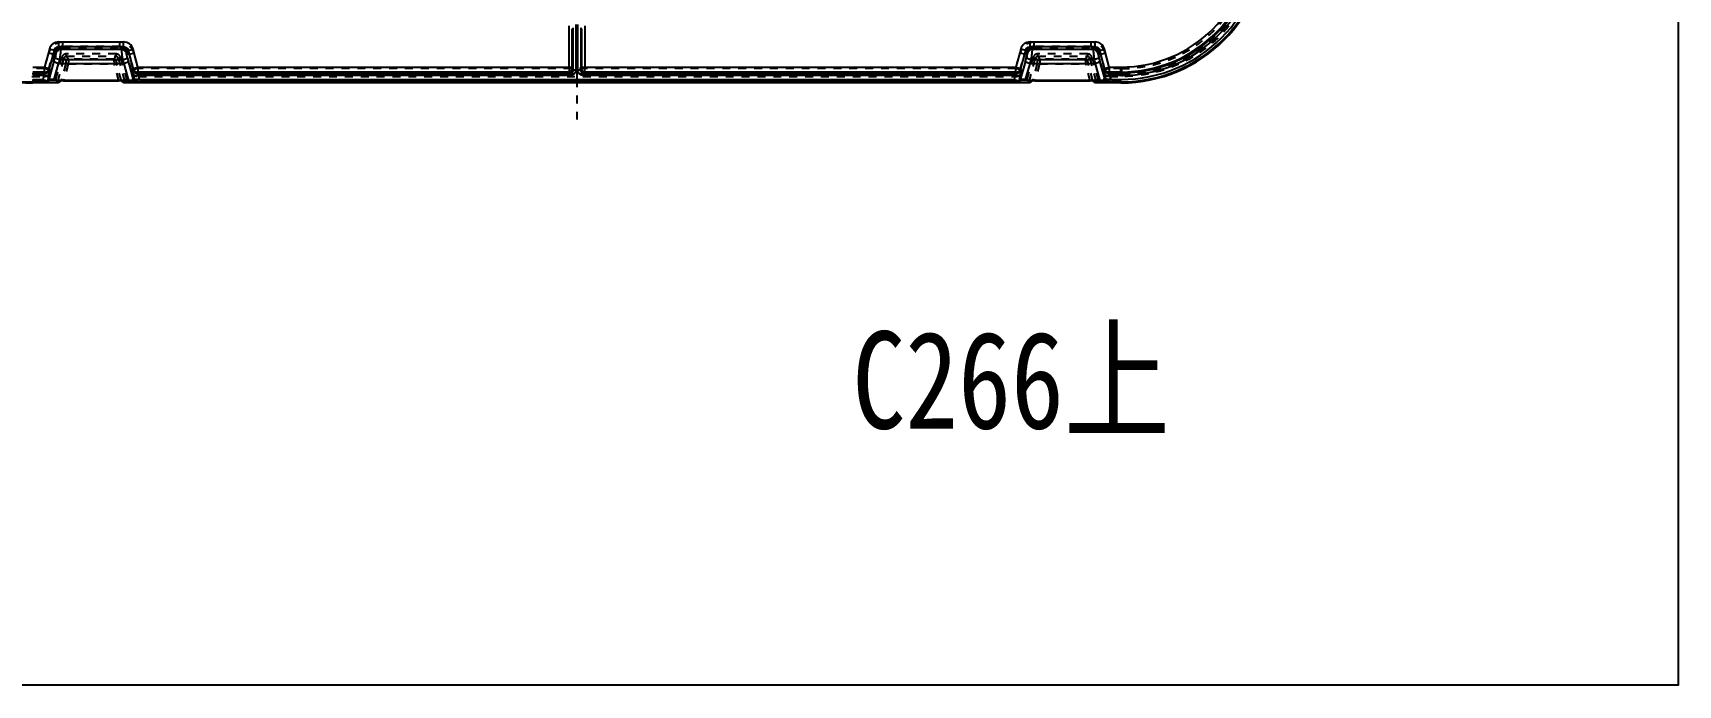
# Model space of a CAD drawing. Header units: millimetres. Extents: x -685 to 1888, y -6001 to 855.
# Drawn here: x 411.1 to 749.8, y -706.8 to -572.6 of the extents above; entities that cross this region are included whole.
import ezdxf

# ---------------------------------------------------------------- set-up
doc = ezdxf.new("R2010")
doc.units = ezdxf.units.MM
doc.header["$LTSCALE"] = 16.335
doc.linetypes.add('CENTER', pattern=[0.6, 0.375, -0.075, 0.075, -0.075])
doc.linetypes.add('HIDDEN', pattern=[0.2, 0.1, -0.1])
doc.layers.get('0').update_dxf_attribs({"linetype": 'CONTINUOUS'})
doc.layers.add('DEFAULT_2', color=8, linetype='HIDDEN')
doc.styles.get("Standard").update_dxf_attribs({"font": 'txt', "width": 0.8})

msp = doc.modelspace()

# ---------------------------------------------------------------- linework, layer by layer
at = {"color": 1, "linetype": 'CENTER', "ltscale": 1.38079}
msp.add_line((523.06, -399.423), (523.06, -590.423), dxfattribs=at)
at = {"color": 7, "linetype": 'Continuous'}
for p, q in [((521.447, -579.686), (521.447, -571.188)), ((522.045, -571.787), (522.045, -579.686)), ((522.271, -580.285), (522.271, -571.561)), ((522.87, -570.884), (522.87, -580.285)), ((523.251, -580.285), (523.251, -570.884)), ((523.849, -571.561), (523.849, -580.285)), ((524.075, -579.686), (524.075, -571.787)), ((524.674, -571.188), (524.674, -579.686)), ((416.376, -575.488), (416.376, -574.49)), ((416.376, -574.49), (429.745, -574.49)), ((416.768, -575.999), (416.376, -575.488)), ((429.745, -575.488), (416.376, -575.488)), ((429.745, -575.488), (429.353, -575.999)), ((429.745, -575.488), (429.745, -574.49)), ((616.376, -574.49), (629.745, -574.49)), ((616.376, -575.488), (616.376, -574.49)), ((629.745, -575.488), (616.376, -575.488)), ((616.768, -575.999), (616.376, -575.488)), ((629.745, -575.488), (629.353, -575.999)), ((629.745, -575.488), (629.745, -574.49)), ((414.449, -575.969), (413.453, -579.686)), ((415.395, -578.486), (414.248, -582.5)), ((415.412, -576.227), (414.416, -579.944)), ((415.412, -576.227), (414.449, -575.969)), ((415.369, -582.446), (416.359, -578.983)), ((415.412, -576.227), (415.804, -576.738)), ((429.762, -578.983), (416.359, -578.983)), ((416.549, -578.132), (429.572, -578.132)), ((416.768, -575.999), (429.353, -575.999)), ((429.762, -578.983), (430.752, -582.446)), ((430.317, -576.738), (430.709, -576.227)), ((430.709, -576.227), (431.672, -575.969)), ((431.705, -579.944), (430.709, -576.227)), ((431.873, -582.5), (430.726, -578.486)), ((432.668, -579.686), (431.672, -575.969)), ((614.449, -575.969), (613.453, -579.686)), ((615.395, -578.486), (614.248, -582.5)), ((615.412, -576.227), (614.416, -579.944)), ((615.412, -576.227), (614.449, -575.969)), ((615.369, -582.446), (616.359, -578.983)), ((615.412, -576.227), (615.804, -576.738)), ((629.762, -578.983), (616.359, -578.983)), ((616.549, -578.132), (629.572, -578.132)), ((616.768, -575.999), (629.353, -575.999)), ((629.762, -578.983), (630.752, -582.446)), ((630.317, -576.738), (630.709, -576.227)), ((630.709, -576.227), (631.672, -575.969)), ((631.705, -579.944), (630.709, -576.227)), ((631.873, -582.5), (630.726, -578.486)), ((632.668, -579.686), (631.672, -575.969)), ((411.06, -579.686), (413.453, -579.686)), ((413.453, -580.684), (411.06, -580.684)), ((411.06, -580.89), (413.611, -580.89)), ((413.311, -581.389), (411.06, -581.389)), ((411.06, -582.221), (411.06, -582.923)), ((411.06, -582.221), (413.088, -582.221)), ((413.311, -581.389), (413.088, -582.221)), ((413.088, -582.221), (414.052, -582.479)), ((414.275, -581.647), (413.311, -581.389)), ((413.453, -579.686), (414.416, -579.944)), ((413.453, -580.684), (413.453, -579.686)), ((413.453, -580.684), (413.611, -580.89)), ((414.006, -582.647), (414.248, -582.5)), ((414.275, -581.647), (414.052, -582.479)), ((414.575, -580.151), (414.416, -579.944)), ((430.752, -582.446), (415.369, -582.446)), ((416.331, -582.923), (416.852, -582.523)), ((417.375, -582.498), (428.745, -582.498)), ((429.79, -582.923), (429.269, -582.523)), ((431.705, -579.944), (431.546, -580.151)), ((431.705, -579.944), (432.668, -579.686)), ((432.809, -581.389), (431.846, -581.647)), ((432.069, -582.479), (431.846, -581.647)), ((432.114, -582.647), (431.873, -582.5)), ((432.069, -582.479), (433.032, -582.221)), ((432.51, -580.89), (432.668, -580.684)), ((432.51, -580.89), (521.679, -580.89)), ((432.668, -579.686), (432.668, -580.684)), ((432.668, -579.686), (522.045, -579.686)), ((521.473, -580.684), (432.668, -580.684)), ((433.032, -582.221), (432.809, -581.389)), ((521.679, -581.389), (432.809, -581.389)), ((433.032, -582.221), (613.088, -582.221)), ((521.473, -580.684), (521.679, -580.89)), ((521.679, -580.89), (521.679, -581.389)), ((522.271, -580.285), (522.071, -580.085)), ((522.87, -580.285), (522.271, -580.285)), ((523.849, -580.285), (523.251, -580.285)), ((524.049, -580.085), (523.849, -580.285)), ((524.075, -579.686), (613.453, -579.686)), ((524.441, -580.89), (524.648, -580.684)), ((524.441, -580.89), (613.611, -580.89)), ((524.441, -581.389), (524.441, -580.89)), ((613.311, -581.389), (524.441, -581.389)), ((613.453, -580.684), (524.648, -580.684)), ((613.311, -581.389), (613.088, -582.221)), ((613.088, -582.221), (614.052, -582.479)), ((614.275, -581.647), (613.311, -581.389)), ((613.453, -579.686), (614.416, -579.944)), ((613.453, -580.684), (613.453, -579.686)), ((613.453, -580.684), (613.611, -580.89)), ((614.006, -582.647), (614.248, -582.5)), ((614.275, -581.647), (614.052, -582.479)), ((614.575, -580.151), (614.416, -579.944)), ((630.752, -582.446), (615.369, -582.446)), ((616.331, -582.923), (616.852, -582.523)), ((617.375, -582.498), (628.745, -582.498)), ((629.79, -582.923), (629.269, -582.523)), ((631.705, -579.944), (631.546, -580.151)), ((631.705, -579.944), (632.668, -579.686)), ((632.809, -581.389), (631.846, -581.647)), ((632.069, -582.479), (631.846, -581.647)), ((632.114, -582.647), (631.873, -582.5)), ((632.069, -582.479), (633.032, -582.221)), ((632.51, -580.89), (632.668, -580.684)), ((632.51, -580.89), (635.06, -580.89)), ((632.668, -579.686), (635.06, -579.686)), ((632.668, -579.686), (632.668, -580.684)), ((635.06, -580.684), (632.668, -580.684)), ((635.06, -581.389), (632.809, -581.389)), ((633.032, -582.221), (632.809, -581.389)), ((633.032, -582.221), (635.06, -582.221)), ((635.06, -581.389), (635.06, -579.686)), ((635.06, -582.923), (635.06, -582.221)), ((412.584, -582.72), (411.06, -582.72)), ((416.331, -582.923), (411.06, -582.923)), ((616.331, -582.923), (429.79, -582.923)), ((612.584, -582.72), (433.537, -582.72)), ((635.06, -582.923), (629.79, -582.923)), ((635.06, -582.72), (633.537, -582.72))]:
    msp.add_line(p, q, dxfattribs=at)
msp.add_lwpolyline([(-127.123, -306.786), (749.779, -306.786), (749.779, -706.845), (-127.123, -706.845)], close=True)
for centre, radius, start, end in [((411.06, -552.923), 30, 180, 270), ((411.06, -552.923), 29.797, 180, 270), ((635.06, -552.923), 30, 270, 0), ((635.06, -552.923), 29.797, 270, 0), ((635.06, -552.923), 29.298, 270, 0), ((635.06, -552.923), 28.466, 270, 360), ((635.06, -552.923), 27.967, 270, 0), ((635.06, -552.923), 27.761, 270, 0), ((635.06, -552.923), 26.763, 270, 360), ((416.375, -576.485), 1.994, 89.982, 165.01819), ((429.746, -576.485), 1.994, 14.98202, 90.01761), ((616.375, -576.485), 1.994, 89.982, 165.01819), ((629.746, -576.485), 1.994, 14.982, 90.01819), ((357.833, -562.042), 59.865, 344.05728, 344.73395), ((328.64, -558.937), 89.98, 347.12759, 347.68296), ((516.339, -559.192), 88.81, 192.31338, 192.87607), ((487.612, -562.231), 59.163, 195.26203, 195.94672), ((557.833, -562.042), 59.865, 344.05728, 344.73395), ((528.64, -558.937), 89.98, 347.12759, 347.68296), ((717.455, -558.943), 89.954, 192.31696, 192.87249), ((687.575, -562.241), 59.125, 195.26182, 195.94695), ((413.449, -579.681), 1.003, 270.22947, 344.77053), ((413.607, -579.887), 1.003, 270.24136, 344.75861), ((391.909, -576.546), 22.925, 344.56515, 345.00039), ((432.514, -579.887), 1.003, 195.24142, 269.75857), ((432.672, -579.681), 1.003, 195.22948, 269.77052), ((454.251, -576.535), 22.965, 195.00003, 195.43451), ((613.449, -579.681), 1.003, 270.22947, 344.77053), ((613.607, -579.887), 1.003, 270.24136, 344.75861), ((591.909, -576.546), 22.925, 344.56515, 345.00039), ((632.514, -579.887), 1.003, 195.24142, 269.75857), ((632.672, -579.681), 1.003, 195.22948, 269.77052), ((654.251, -576.535), 22.965, 195.00003, 195.43451)]:
    msp.add_arc(centre, radius, start, end, dxfattribs=at)
for centre, major_axis, ratio, start_param, end_param in [((415.285, -582.501), (1.041, 0.004), 0.0523469, 1.4897992, 3.0546433), ((417.368, -582.525), (0.518, 0), 0.0506126, 1.5571982, 3.0756346), ((428.752, -582.525), (0.518, 0), 0.0506126, 0.065958, 1.5843945), ((430.836, -582.501), (1.041, -0.004), 0.0523469, 0.0869494, 1.6517935), ((615.285, -582.501), (1.041, 0.004), 0.0523469, 1.4897992, 3.0546433), ((617.368, -582.525), (0.518, 0), 0.0506126, 1.5571982, 3.0756346), ((628.752, -582.525), (0.518, 0), 0.0506126, 0.065958, 1.5843945), ((630.836, -582.501), (1.041, -0.004), 0.0523469, 0.0869494, 1.6517935)]:
    msp.add_ellipse(centre, major_axis=major_axis, ratio=ratio, start_param=start_param, end_param=end_param, dxfattribs=at)
for points, knots in [([(415.412, -576.227), (415.467, -576.021), (415.721, -575.632), (416.162, -575.487), (416.376, -575.488)], [0, 0, 0, 0, 0.4999943, 1, 1, 1, 1]), ([(429.745, -575.488), (429.959, -575.487), (430.4, -575.632), (430.654, -576.021), (430.709, -576.227)], [0, 0, 0, 0, 0.500005, 1, 1, 1, 1]), ([(615.412, -576.227), (615.467, -576.021), (615.721, -575.632), (616.162, -575.487), (616.376, -575.488)], [0, 0, 0, 0, 0.4999943, 1, 1, 1, 1]), ([(629.745, -575.488), (629.959, -575.487), (630.4, -575.632), (630.654, -576.021), (630.708, -576.227)], [0, 0, 0, 0, 0.4999943, 1, 1, 1, 1]), ([(416.359, -578.983), (416.235, -578.95), (416.003, -578.877), (415.705, -578.75), (415.509, -578.637), (415.417, -578.547), (415.396, -578.504), (415.395, -578.486)], [0, 0, 0, 0, 0.3471622, 0.6532831, 0.8768697, 0.9502593, 1, 1, 1, 1]), ([(415.804, -576.738), (415.806, -576.741), (415.809, -576.753), (415.81, -576.788), (415.802, -576.855), (415.786, -576.96), (415.76, -577.094), (415.725, -577.252), (415.668, -577.492), (415.62, -577.678), (415.585, -577.805)], [0, 0, 0, 0, 0.0114724, 0.031389, 0.0971274, 0.1956595, 0.3226447, 0.4729254, 0.640405, 1, 1, 1, 1]), ([(416.549, -578.132), (416.434, -578.1), (416.262, -578.052), (416.041, -577.984), (415.893, -577.936), (415.77, -577.892), (415.677, -577.857), (415.62, -577.829), (415.591, -577.813), (415.585, -577.805)], [0, 0, 0, 0, 0.3514257, 0.5237208, 0.6798196, 0.8096965, 0.9075475, 0.9700886, 1, 1, 1, 1]), ([(416.768, -575.999), (416.659, -575.999), (416.438, -576.04), (416.052, -576.242), (415.859, -576.536), (415.804, -576.738)], [0, 0, 0, 0, 0.2523898, 0.5122704, 1, 1, 1, 1]), ([(416.768, -575.999), (416.77, -576.006), (416.772, -576.028), (416.773, -576.071), (416.771, -576.132), (416.765, -576.248), (416.75, -576.435), (416.724, -576.701), (416.69, -577.017), (416.632, -577.5), (416.585, -577.875), (416.549, -578.132)], [0, 0, 0, 0, 0.0110511, 0.030865, 0.0593697, 0.0963697, 0.1942364, 0.3206543, 0.4705147, 0.6380318, 1, 1, 1, 1]), ([(429.572, -578.132), (429.536, -577.875), (429.488, -577.5), (429.431, -577.017), (429.397, -576.701), (429.371, -576.435), (429.356, -576.248), (429.349, -576.132), (429.347, -576.071), (429.349, -576.028), (429.35, -576.006), (429.353, -575.999)], [0, 0, 0, 0, 0.3619638, 0.5294837, 0.6793472, 0.805767, 0.9036324, 0.940632, 0.9691358, 0.9889481, 1, 1, 1, 1]), ([(429.353, -575.999), (429.462, -575.999), (429.683, -576.04), (430.069, -576.242), (430.262, -576.536), (430.317, -576.738)], [0, 0, 0, 0, 0.2523898, 0.5122704, 1, 1, 1, 1]), ([(429.572, -578.132), (429.688, -578.1), (429.86, -578.051), (430.082, -577.983), (430.23, -577.935), (430.353, -577.892), (430.445, -577.856), (430.501, -577.829), (430.53, -577.813), (430.535, -577.805)], [0, 0, 0, 0, 0.3538734, 0.5265759, 0.6824828, 0.8116771, 0.9086575, 0.9704651, 1, 1, 1, 1]), ([(430.726, -578.486), (430.725, -578.503), (430.706, -578.544), (430.615, -578.635), (430.414, -578.751), (430.113, -578.878), (429.881, -578.951), (429.762, -578.983)], [0, 0, 0, 0, 0.0459041, 0.1163722, 0.3466, 0.6661242, 1, 1, 1, 1]), ([(430.535, -577.805), (430.501, -577.678), (430.453, -577.492), (430.396, -577.252), (430.361, -577.094), (430.335, -576.96), (430.318, -576.855), (430.311, -576.788), (430.312, -576.753), (430.314, -576.741), (430.317, -576.738)], [0, 0, 0, 0, 0.3595878, 0.5270732, 0.6773656, 0.8043571, 0.9028897, 0.9686197, 0.9885301, 1, 1, 1, 1]), ([(616.359, -578.983), (616.235, -578.95), (616.003, -578.877), (615.705, -578.75), (615.509, -578.637), (615.417, -578.547), (615.396, -578.504), (615.395, -578.486)], [0, 0, 0, 0, 0.3471622, 0.6532831, 0.8768697, 0.9502593, 1, 1, 1, 1]), ([(615.804, -576.738), (615.806, -576.741), (615.809, -576.753), (615.81, -576.788), (615.802, -576.855), (615.786, -576.96), (615.76, -577.094), (615.725, -577.252), (615.668, -577.492), (615.62, -577.678), (615.585, -577.805)], [0, 0, 0, 0, 0.0114724, 0.031389, 0.0971274, 0.1956595, 0.3226447, 0.4729254, 0.640405, 1, 1, 1, 1]), ([(616.549, -578.132), (616.434, -578.1), (616.262, -578.052), (616.041, -577.984), (615.893, -577.936), (615.77, -577.892), (615.677, -577.857), (615.62, -577.829), (615.591, -577.813), (615.585, -577.805)], [0, 0, 0, 0, 0.3514257, 0.5237208, 0.6798196, 0.8096965, 0.9075475, 0.9700886, 1, 1, 1, 1]), ([(616.768, -575.999), (616.659, -575.999), (616.438, -576.04), (616.052, -576.242), (615.859, -576.536), (615.804, -576.738)], [0, 0, 0, 0, 0.2523898, 0.5122704, 1, 1, 1, 1]), ([(616.768, -575.999), (616.77, -576.006), (616.772, -576.028), (616.773, -576.071), (616.771, -576.132), (616.765, -576.248), (616.75, -576.435), (616.724, -576.701), (616.69, -577.017), (616.632, -577.5), (616.585, -577.875), (616.549, -578.132)], [0, 0, 0, 0, 0.0110511, 0.030865, 0.0593697, 0.0963697, 0.1942364, 0.3206543, 0.4705147, 0.6380318, 1, 1, 1, 1]), ([(629.353, -575.999), (629.35, -576.006), (629.349, -576.028), (629.348, -576.071), (629.349, -576.132), (629.356, -576.248), (629.371, -576.435), (629.396, -576.701), (629.431, -577.017), (629.488, -577.5), (629.536, -577.875), (629.572, -578.132)], [0, 0, 0, 0, 0.0110487, 0.0308642, 0.0593702, 0.0963707, 0.1942387, 0.3206559, 0.4705152, 0.6380301, 1, 1, 1, 1]), ([(630.317, -576.738), (630.262, -576.536), (630.069, -576.242), (629.683, -576.04), (629.462, -575.999), (629.353, -575.999)], [0, 0, 0, 0, 0.4877265, 0.7476073, 1, 1, 1, 1]), ([(630.535, -577.805), (630.53, -577.813), (630.501, -577.829), (630.444, -577.857), (630.351, -577.892), (630.228, -577.936), (630.08, -577.984), (629.859, -578.052), (629.687, -578.1), (629.572, -578.132)], [0, 0, 0, 0, 0.0299066, 0.0924437, 0.1902922, 0.3201685, 0.4762687, 0.6485667, 1, 1, 1, 1]), ([(630.726, -578.486), (630.725, -578.504), (630.704, -578.547), (630.612, -578.637), (630.416, -578.75), (630.117, -578.876), (629.886, -578.95), (629.762, -578.983)], [0, 0, 0, 0, 0.0497149, 0.1230402, 0.34643, 0.6526731, 1, 1, 1, 1]), ([(630.317, -576.738), (630.314, -576.741), (630.312, -576.753), (630.311, -576.788), (630.318, -576.855), (630.335, -576.96), (630.361, -577.094), (630.396, -577.252), (630.453, -577.493), (630.501, -577.678), (630.535, -577.805)], [0, 0, 0, 0, 0.0114386, 0.0313539, 0.0971372, 0.1956713, 0.3226429, 0.4729505, 0.6404475, 1, 1, 1, 1]), ([(413.088, -582.221), (413.038, -582.283), (412.94, -582.399), (412.799, -582.55), (412.692, -582.651), (412.623, -582.702), (412.596, -582.717), (412.584, -582.72)], [0, 0, 0, 0, 0.3349801, 0.6385072, 0.8706283, 0.9497051, 1, 1, 1, 1]), ([(413.611, -580.89), (413.617, -580.893), (413.621, -580.914), (413.6, -580.968), (413.545, -581.073), (413.442, -581.22), (413.358, -581.331), (413.311, -581.389)], [0, 0, 0, 0, 0.0298635, 0.0879459, 0.3000802, 0.6195624, 1, 1, 1, 1]), ([(414.275, -581.647), (414.323, -581.468), (414.39, -581.205), (414.469, -580.866), (414.516, -580.645), (414.552, -580.458), (414.574, -580.314), (414.584, -580.221), (414.582, -580.172), (414.578, -580.156), (414.575, -580.151)], [0, 0, 0, 0, 0.364302, 0.5317695, 0.681175, 0.8068531, 0.9040302, 0.9687717, 0.9884732, 1, 1, 1, 1]), ([(431.546, -580.151), (431.542, -580.156), (431.539, -580.172), (431.537, -580.22), (431.546, -580.314), (431.569, -580.458), (431.604, -580.645), (431.652, -580.866), (431.731, -581.205), (431.798, -581.468), (431.846, -581.647)], [0, 0, 0, 0, 0.0115136, 0.031177, 0.095916, 0.1932089, 0.3189029, 0.4681595, 0.6355371, 1, 1, 1, 1]), ([(432.809, -581.389), (432.762, -581.331), (432.678, -581.22), (432.575, -581.073), (432.52, -580.968), (432.499, -580.914), (432.504, -580.893), (432.51, -580.89)], [0, 0, 0, 0, 0.3803279, 0.6997397, 0.9119705, 0.9701135, 1, 1, 1, 1]), ([(433.032, -582.221), (433.08, -582.279), (433.173, -582.391), (433.293, -582.52), (433.384, -582.61), (433.443, -582.662), (433.492, -582.699), (433.523, -582.717), (433.537, -582.72)], [0, 0, 0, 0, 0.3174198, 0.6114881, 0.7414344, 0.8538218, 0.9424142, 1, 1, 1, 1]), ([(521.447, -579.686), (521.447, -579.808), (521.448, -579.986), (521.451, -580.214), (521.454, -580.36), (521.458, -580.483), (521.461, -580.579), (521.467, -580.642), (521.469, -580.674), (521.473, -580.684)], [0, 0, 0, 0, 0.3671506, 0.5346231, 0.6832095, 0.8078257, 0.9042767, 0.9689866, 1, 1, 1, 1]), ([(522.071, -580.085), (522.07, -580.232), (521.976, -580.472), (521.714, -580.644), (521.552, -580.683), (521.473, -580.684)], [0, 0, 0, 0, 0.476366, 0.7419404, 1, 1, 1, 1]), ([(522.271, -580.285), (522.272, -580.361), (522.244, -580.515), (522.119, -580.717), (521.921, -580.857), (521.76, -580.891), (521.679, -580.89)], [0, 0, 0, 0, 0.2428849, 0.4892257, 0.7414951, 1, 1, 1, 1]), ([(522.87, -580.285), (522.87, -580.435), (522.799, -580.736), (522.525, -581.104), (522.131, -581.342), (521.829, -581.387), (521.679, -581.389)], [0, 0, 0, 0, 0.2496891, 0.4996115, 0.7496963, 1, 1, 1, 1]), ([(522.071, -580.085), (522.068, -580.082), (522.065, -580.068), (522.06, -580.044), (522.056, -580.005), (522.051, -579.934), (522.046, -579.826), (522.045, -579.735), (522.045, -579.686)], [0, 0, 0, 0, 0.0330307, 0.0982757, 0.1944722, 0.3188195, 0.6344204, 1, 1, 1, 1]), ([(524.441, -581.389), (524.292, -581.387), (523.99, -581.342), (523.595, -581.104), (523.322, -580.736), (523.251, -580.435), (523.251, -580.285)], [0, 0, 0, 0, 0.2503029, 0.5003815, 0.7503067, 1, 1, 1, 1]), ([(524.441, -580.89), (524.285, -580.891), (523.965, -580.755), (523.849, -580.435), (523.849, -580.285)], [0, 0, 0, 0, 0.5099396, 1, 1, 1, 1]), ([(524.075, -579.686), (524.075, -579.735), (524.074, -579.826), (524.07, -579.934), (524.065, -580.005), (524.061, -580.044), (524.056, -580.068), (524.053, -580.082), (524.049, -580.085)], [0, 0, 0, 0, 0.3656011, 0.681207, 0.8055531, 0.9017484, 0.966988, 1, 1, 1, 1]), ([(524.648, -580.684), (524.569, -580.683), (524.407, -580.644), (524.144, -580.472), (524.05, -580.232), (524.049, -580.085)], [0, 0, 0, 0, 0.2580614, 0.5236364, 1, 1, 1, 1]), ([(524.648, -580.684), (524.652, -580.674), (524.654, -580.642), (524.66, -580.579), (524.663, -580.483), (524.667, -580.36), (524.67, -580.214), (524.673, -579.986), (524.674, -579.808), (524.674, -579.686)], [0, 0, 0, 0, 0.0310094, 0.0957238, 0.1921761, 0.3167909, 0.465377, 0.6328497, 1, 1, 1, 1]), ([(613.088, -582.221), (613.038, -582.283), (612.94, -582.399), (612.799, -582.55), (612.692, -582.651), (612.623, -582.702), (612.596, -582.717), (612.584, -582.72)], [0, 0, 0, 0, 0.3349801, 0.6385072, 0.8706283, 0.9497051, 1, 1, 1, 1]), ([(613.611, -580.89), (613.617, -580.893), (613.621, -580.914), (613.6, -580.968), (613.545, -581.073), (613.442, -581.22), (613.358, -581.331), (613.311, -581.389)], [0, 0, 0, 0, 0.0298635, 0.0879459, 0.3000802, 0.6195624, 1, 1, 1, 1]), ([(614.275, -581.647), (614.323, -581.468), (614.39, -581.205), (614.469, -580.866), (614.516, -580.645), (614.552, -580.458), (614.574, -580.314), (614.584, -580.221), (614.582, -580.172), (614.578, -580.156), (614.575, -580.151)], [0, 0, 0, 0, 0.364302, 0.5317695, 0.681175, 0.8068531, 0.9040302, 0.9687717, 0.9884732, 1, 1, 1, 1]), ([(631.546, -580.151), (631.542, -580.156), (631.539, -580.172), (631.537, -580.22), (631.546, -580.314), (631.569, -580.458), (631.604, -580.645), (631.652, -580.866), (631.731, -581.205), (631.798, -581.468), (631.846, -581.647)], [0, 0, 0, 0, 0.0115136, 0.031177, 0.095916, 0.1932089, 0.3189029, 0.4681595, 0.6355371, 1, 1, 1, 1]), ([(632.809, -581.389), (632.762, -581.331), (632.678, -581.22), (632.575, -581.073), (632.52, -580.968), (632.499, -580.914), (632.504, -580.893), (632.51, -580.89)], [0, 0, 0, 0, 0.3803279, 0.6997397, 0.9119705, 0.9701135, 1, 1, 1, 1]), ([(633.032, -582.221), (633.08, -582.279), (633.173, -582.391), (633.293, -582.52), (633.384, -582.61), (633.443, -582.662), (633.492, -582.699), (633.523, -582.717), (633.537, -582.72)], [0, 0, 0, 0, 0.3174198, 0.6114881, 0.7414344, 0.8538218, 0.9424142, 1, 1, 1, 1]), ([(414.006, -582.647), (414, -582.65), (413.981, -582.655), (413.925, -582.665), (413.82, -582.674), (413.664, -582.684), (413.474, -582.693), (413.263, -582.7), (412.964, -582.709), (412.736, -582.715), (412.584, -582.72)], [0, 0, 0, 0, 0.0146152, 0.0402033, 0.1212561, 0.2347666, 0.3709274, 0.5213305, 0.679536, 1, 1, 1, 1]), ([(432.114, -582.647), (432.12, -582.65), (432.139, -582.655), (432.195, -582.665), (432.3, -582.674), (432.456, -582.684), (432.646, -582.693), (432.857, -582.7), (433.157, -582.709), (433.384, -582.715), (433.537, -582.72)], [0, 0, 0, 0, 0.0145445, 0.0400163, 0.1208525, 0.2341803, 0.3703636, 0.5208364, 0.6791136, 1, 1, 1, 1]), ([(614.006, -582.647), (614, -582.65), (613.981, -582.655), (613.925, -582.665), (613.82, -582.674), (613.664, -582.684), (613.474, -582.693), (613.263, -582.7), (612.964, -582.709), (612.736, -582.715), (612.584, -582.72)], [0, 0, 0, 0, 0.0146143, 0.040201, 0.1212568, 0.2347728, 0.3709269, 0.5213335, 0.6795426, 1, 1, 1, 1]), ([(632.114, -582.647), (632.12, -582.65), (632.139, -582.655), (632.195, -582.665), (632.3, -582.674), (632.456, -582.684), (632.646, -582.693), (632.857, -582.7), (633.157, -582.709), (633.384, -582.715), (633.537, -582.72)], [0, 0, 0, 0, 0.0145445, 0.0400163, 0.1208525, 0.2341803, 0.3703636, 0.5208364, 0.6791136, 1, 1, 1, 1])]:
    msp.add_open_spline(points, degree=3, knots=knots, dxfattribs=at)
at = {"layer": 'DEFAULT_2', "color": 8, "linetype": 'HIDDEN'}
for p, q in [((417.12, -575.959), (417.12, -575.459)), ((417.195, -575.558), (417.12, -575.46)), ((429.001, -575.46), (417.12, -575.46)), ((417.195, -575.56), (417.195, -574.56)), ((428.926, -574.56), (417.195, -574.56)), ((417.195, -575.56), (428.926, -575.56)), ((428.926, -575.56), (428.926, -574.56)), ((429.001, -575.46), (428.926, -575.558)), ((429.001, -575.459), (429.001, -575.959)), ((617.12, -575.959), (617.12, -575.459)), ((629.001, -575.46), (617.12, -575.46)), ((617.195, -575.558), (617.12, -575.46)), ((628.926, -574.56), (617.195, -574.56)), ((617.195, -575.56), (617.195, -574.56)), ((617.195, -575.56), (628.926, -575.56)), ((628.926, -575.56), (628.926, -574.56)), ((629.001, -575.46), (628.926, -575.558)), ((629.001, -575.459), (629.001, -575.959)), ((413.443, -579.99), (414.304, -576.779)), ((414.279, -580.346), (415.192, -576.939)), ((415.27, -577.037), (414.304, -576.778)), ((414.407, -580.249), (415.268, -577.037)), ((415.675, -577.068), (414.762, -580.476)), ((415.192, -576.939), (415.675, -577.068)), ((415.193, -576.939), (415.268, -577.037)), ((415.786, -582.213), (416.998, -577.689)), ((416.169, -582.712), (417.48, -577.818)), ((417.822, -578.903), (416.852, -582.523)), ((416.998, -577.689), (417.48, -577.818)), ((417.12, -575.959), (429.001, -575.959)), ((418.304, -579.032), (417.375, -582.498)), ((417.93, -578.404), (417.48, -577.818)), ((417.822, -578.903), (418.304, -579.032)), ((417.963, -577.448), (417.963, -576.948)), ((428.158, -576.948), (417.963, -576.948)), ((417.963, -577.448), (418.412, -578.034)), ((417.963, -577.448), (428.158, -577.448)), ((418.304, -579.032), (427.817, -579.032)), ((427.709, -578.034), (418.412, -578.034)), ((427.709, -578.034), (428.158, -577.448)), ((427.817, -579.032), (428.299, -578.903)), ((428.745, -582.498), (427.817, -579.032)), ((428.158, -576.948), (428.158, -577.448)), ((428.64, -577.818), (428.191, -578.404)), ((429.269, -582.523), (428.299, -578.903)), ((428.64, -577.818), (429.123, -577.689)), ((428.64, -577.818), (429.952, -582.712)), ((429.123, -577.689), (430.335, -582.213)), ((430.446, -577.068), (430.929, -576.939)), ((431.359, -580.476), (430.446, -577.068)), ((430.851, -577.037), (431.817, -576.778)), ((430.851, -577.037), (431.711, -580.249)), ((430.853, -577.037), (430.928, -576.939)), ((431.841, -580.346), (430.928, -576.939)), ((431.817, -576.778), (432.677, -579.99)), ((613.443, -579.99), (614.304, -576.779)), ((614.279, -580.346), (615.192, -576.939)), ((615.27, -577.037), (614.304, -576.778)), ((614.407, -580.249), (615.268, -577.037)), ((615.675, -577.068), (614.762, -580.476)), ((615.192, -576.939), (615.675, -577.068)), ((615.193, -576.939), (615.268, -577.037)), ((615.786, -582.213), (616.998, -577.689)), ((616.169, -582.712), (617.48, -577.818)), ((617.822, -578.903), (616.852, -582.523)), ((616.998, -577.689), (617.48, -577.818)), ((617.12, -575.959), (629.001, -575.959)), ((618.304, -579.032), (617.375, -582.498)), ((617.93, -578.404), (617.48, -577.818)), ((617.822, -578.903), (618.304, -579.032)), ((628.158, -576.948), (617.963, -576.948)), ((617.963, -577.448), (617.963, -576.948)), ((617.963, -577.448), (628.158, -577.448)), ((617.963, -577.448), (618.412, -578.034)), ((618.304, -579.032), (627.817, -579.032)), ((627.709, -578.034), (618.412, -578.034)), ((627.709, -578.034), (628.158, -577.448)), ((627.817, -579.032), (628.299, -578.903)), ((628.745, -582.498), (627.817, -579.032)), ((628.158, -576.948), (628.158, -577.448)), ((628.64, -577.818), (628.191, -578.404)), ((629.269, -582.523), (628.299, -578.903)), ((628.64, -577.818), (629.123, -577.689)), ((628.64, -577.818), (629.952, -582.712)), ((629.123, -577.689), (630.335, -582.213)), ((630.446, -577.068), (630.929, -576.939)), ((631.359, -580.476), (630.446, -577.068)), ((630.851, -577.037), (631.817, -576.778)), ((630.851, -577.037), (631.711, -580.249)), ((630.853, -577.037), (630.928, -576.939)), ((631.841, -580.346), (630.928, -576.939)), ((631.817, -576.778), (632.677, -579.99)), ((413.297, -581.1), (410.815, -581.1)), ((410.828, -581.599), (413.297, -581.599)), ((410.927, -580.988), (413.443, -580.988)), ((413.443, -579.99), (410.944, -579.99)), ((415.786, -582.213), (413.088, -582.221)), ((413.297, -581.1), (413.443, -580.988)), ((413.297, -581.1), (413.297, -581.599)), ((414.409, -580.249), (413.443, -579.99)), ((413.453, -580.684), (413.443, -580.988)), ((413.916, -580.889), (414.052, -580.784)), ((414.145, -580.642), (413.918, -580.887)), ((414.279, -580.346), (414.145, -580.642)), ((414.279, -580.346), (414.762, -580.475)), ((414.407, -580.249), (414.28, -580.346)), ((415.786, -582.213), (416.169, -582.712)), ((430.335, -582.213), (429.952, -582.712)), ((433.032, -582.221), (430.335, -582.213)), ((431.842, -580.346), (431.359, -580.475)), ((432.677, -579.99), (431.711, -580.249)), ((431.841, -580.346), (431.714, -580.249)), ((432.068, -580.784), (432.205, -580.889)), ((432.677, -580.988), (432.668, -580.684)), ((613.443, -579.99), (432.677, -579.99)), ((432.677, -580.988), (432.823, -581.1)), ((432.677, -580.988), (613.443, -580.988)), ((432.823, -581.1), (432.823, -581.599)), ((613.297, -581.1), (432.823, -581.1)), ((432.823, -581.599), (613.297, -581.599)), ((615.786, -582.213), (613.088, -582.221)), ((613.297, -581.1), (613.443, -580.988)), ((613.297, -581.1), (613.297, -581.599)), ((614.409, -580.249), (613.443, -579.99)), ((613.453, -580.684), (613.443, -580.988)), ((613.916, -580.889), (614.052, -580.784)), ((614.145, -580.642), (613.918, -580.887)), ((614.279, -580.346), (614.145, -580.642)), ((614.279, -580.346), (614.762, -580.475)), ((614.407, -580.249), (614.28, -580.346)), ((615.786, -582.213), (616.169, -582.712)), ((630.335, -582.213), (629.952, -582.712)), ((633.032, -582.221), (630.335, -582.213)), ((631.842, -580.346), (631.359, -580.475)), ((632.677, -579.99), (631.711, -580.249)), ((631.841, -580.346), (631.714, -580.249)), ((632.068, -580.784), (632.205, -580.889)), ((632.677, -580.988), (632.668, -580.684)), ((635.176, -579.99), (632.677, -579.99)), ((632.677, -580.988), (635.194, -580.988)), ((632.677, -580.988), (632.823, -581.1)), ((635.306, -581.1), (632.823, -581.1)), ((632.823, -581.1), (632.823, -581.599)), ((632.823, -581.599), (635.293, -581.599)), ((635.194, -579.99), (635.194, -580.988)), ((635.306, -581.1), (635.194, -580.988)), ((635.306, -581.1), (635.306, -581.599)), ((412.584, -582.72), (416.169, -582.712)), ((416.169, -582.712), (416.331, -582.923)), ((429.79, -582.923), (429.952, -582.712)), ((429.952, -582.712), (433.537, -582.72)), ((612.584, -582.72), (616.169, -582.712)), ((616.169, -582.712), (616.331, -582.923)), ((629.79, -582.923), (629.952, -582.712)), ((629.952, -582.712), (633.537, -582.72))]:
    msp.add_line(p, q, dxfattribs=at)
for points in [[(415.27, -577.037), (415.341, -576.823), (415.71, -576.224), (416.264, -575.791), (416.933, -575.578), (417.195, -575.56)], [(428.926, -575.56), (429.151, -575.573), (429.825, -575.775), (430.387, -576.198), (430.766, -576.789), (430.851, -577.037)], [(615.27, -577.037), (615.341, -576.823), (615.71, -576.224), (616.264, -575.791), (616.933, -575.578), (617.195, -575.56)], [(628.926, -575.56), (629.151, -575.573), (629.825, -575.775), (630.387, -576.198), (630.766, -576.789), (630.851, -577.037)], [(432.203, -580.887), (431.964, -580.624), (431.842, -580.346)], [(632.203, -580.887), (631.964, -580.624), (631.842, -580.346)]]:
    msp.add_lwpolyline(points, dxfattribs=at)
for centre, radius, start, end in [((635.22, -553.083), 26.906, 269.90615, 0.09348), ((635.214, -553.076), 27.911, 269.9584, 0.0416), ((635.335, -553.198), 27.9, 269.93919, 0.06086), ((417.194, -577.552), 2.991, 89.97776, 165.02524), ((417.119, -577.455), 1.995, 89.97292, 165.0198), ((417.189, -577.546), 1.988, 89.83704, 165.16095), ((428.927, -577.552), 2.991, 14.97776, 90.02524), ((428.931, -577.546), 1.988, 14.83702, 90.16096), ((429.001, -577.455), 1.995, 14.97292, 90.0198), ((617.194, -577.552), 2.991, 89.97776, 165.02524), ((617.119, -577.455), 1.995, 89.97292, 165.0198), ((617.189, -577.546), 1.988, 89.83704, 165.16095), ((628.927, -577.552), 2.991, 14.97776, 90.02524), ((628.931, -577.546), 1.988, 14.83702, 90.16096), ((629.001, -577.455), 1.995, 14.97292, 90.0198), ((417.119, -577.455), 1.495, 89.97296, 165.02857), ((417.962, -577.947), 0.998, 89.97516, 165.02436), ((417.961, -577.945), 0.497, 89.83268, 165.16819), ((418.413, -578.535), 0.501, 90.13452, 164.86277), ((427.707, -578.534), 0.501, 15.13424, 89.86626), ((428.159, -577.947), 0.998, 14.97516, 90.02436), ((428.16, -577.945), 0.497, 14.83268, 90.16818), ((429.001, -577.455), 1.495, 14.97296, 90.02857), ((617.119, -577.455), 1.495, 89.97296, 165.02857), ((617.962, -577.947), 0.998, 89.97516, 165.02436), ((617.961, -577.945), 0.497, 89.83268, 165.16819), ((618.413, -578.535), 0.501, 90.13452, 164.86277), ((627.707, -578.534), 0.501, 15.13424, 89.86626), ((628.159, -577.947), 0.998, 14.97516, 90.02436), ((628.16, -577.945), 0.497, 14.83268, 90.16818), ((629.001, -577.455), 1.495, 14.97296, 90.02857), ((413.296, -580.081), 1.518, 270.04991, 344.94198), ((413.293, -580.078), 1.022, 270.24746, 319.82802), ((413.443, -579.99), 1, 307.5, 345), ((432.825, -580.081), 1.518, 195.05801, 269.95007), ((432.677, -579.99), 1, 195, 232.5), ((432.829, -580.075), 1.025, 220.11257, 244.89985), ((613.296, -580.081), 1.518, 270.04991, 344.94198), ((613.293, -580.078), 1.022, 270.24746, 319.82802), ((613.443, -579.99), 1, 307.5, 345), ((632.825, -580.081), 1.518, 195.05801, 269.95007), ((632.677, -579.99), 1, 195, 232.5), ((632.829, -580.075), 1.025, 220.11257, 244.89985)]:
    msp.add_arc(centre, radius, start, end, dxfattribs=at)
for points, knots in [([(663.736, -553.156), (663.734, -555.015), (663.378, -558.744), (661.75, -564.116), (659.107, -569.069), (655.546, -573.409), (651.206, -576.97), (646.253, -579.613), (640.881, -581.24), (637.152, -581.596), (635.293, -581.599)], [0, 0, 0, 0, 0.1250013, 0.2500013, 0.3750008, 0.5, 0.6249992, 0.7499987, 0.8749987, 1, 1, 1, 1]), ([(417.822, -578.903), (417.838, -578.842), (417.861, -578.753), (417.889, -578.639), (417.905, -578.565), (417.918, -578.503), (417.927, -578.455), (417.93, -578.425), (417.933, -578.408), (417.93, -578.404)], [0, 0, 0, 0, 0.3705619, 0.5395357, 0.6891178, 0.8134467, 0.9087334, 0.9717871, 1, 1, 1, 1]), ([(418.412, -578.034), (418.415, -578.042), (418.412, -578.074), (418.41, -578.135), (418.4, -578.23), (418.388, -578.353), (418.371, -578.501), (418.344, -578.73), (418.32, -578.909), (418.304, -579.032)], [0, 0, 0, 0, 0.0278407, 0.0906146, 0.1862889, 0.3111305, 0.4607195, 0.6296554, 1, 1, 1, 1]), ([(427.709, -578.034), (427.705, -578.042), (427.709, -578.074), (427.71, -578.135), (427.72, -578.23), (427.733, -578.353), (427.75, -578.501), (427.777, -578.73), (427.8, -578.909), (427.817, -579.032)], [0, 0, 0, 0, 0.0278304, 0.090587, 0.1862492, 0.3110916, 0.4606919, 0.6296431, 1, 1, 1, 1]), ([(428.191, -578.404), (428.188, -578.407), (428.191, -578.425), (428.193, -578.455), (428.203, -578.503), (428.215, -578.565), (428.232, -578.639), (428.26, -578.753), (428.283, -578.842), (428.299, -578.903)], [0, 0, 0, 0, 0.0276842, 0.0901838, 0.1858298, 0.3109586, 0.460752, 0.6296209, 1, 1, 1, 1]), ([(617.822, -578.903), (617.838, -578.842), (617.861, -578.753), (617.889, -578.639), (617.905, -578.565), (617.918, -578.503), (617.927, -578.455), (617.93, -578.425), (617.933, -578.408), (617.93, -578.404)], [0, 0, 0, 0, 0.3705619, 0.5395357, 0.6891178, 0.8134467, 0.9087334, 0.9717871, 1, 1, 1, 1]), ([(618.412, -578.034), (618.415, -578.042), (618.412, -578.074), (618.41, -578.135), (618.4, -578.23), (618.388, -578.353), (618.371, -578.501), (618.344, -578.73), (618.32, -578.909), (618.304, -579.032)], [0, 0, 0, 0, 0.0278407, 0.0906146, 0.1862889, 0.3111305, 0.4607195, 0.6296554, 1, 1, 1, 1]), ([(627.709, -578.034), (627.705, -578.042), (627.709, -578.074), (627.71, -578.135), (627.72, -578.23), (627.733, -578.353), (627.75, -578.501), (627.777, -578.73), (627.8, -578.909), (627.817, -579.032)], [0, 0, 0, 0, 0.0278304, 0.090587, 0.1862492, 0.3110916, 0.4606919, 0.6296431, 1, 1, 1, 1]), ([(628.191, -578.404), (628.188, -578.407), (628.191, -578.425), (628.193, -578.455), (628.203, -578.503), (628.215, -578.565), (628.232, -578.639), (628.26, -578.753), (628.283, -578.842), (628.299, -578.903)], [0, 0, 0, 0, 0.0276842, 0.0901838, 0.1858298, 0.3109586, 0.460752, 0.6296209, 1, 1, 1, 1]), ([(413.443, -580.988), (413.552, -580.989), (413.771, -580.954), (413.966, -580.85), (414.052, -580.784)], [0, 0, 0, 0, 0.4999512, 1, 1, 1, 1]), ([(414.052, -580.784), (414.138, -580.718), (414.289, -580.556), (414.38, -580.354), (414.407, -580.249)], [0, 0, 0, 0, 0.5000488, 1, 1, 1, 1]), ([(431.714, -580.249), (431.741, -580.354), (431.831, -580.556), (431.982, -580.718), (432.068, -580.784)], [0, 0, 0, 0, 0.4999512, 1, 1, 1, 1]), ([(432.068, -580.784), (432.154, -580.85), (432.35, -580.954), (432.569, -580.989), (432.677, -580.988)], [0, 0, 0, 0, 0.5000488, 1, 1, 1, 1]), ([(613.443, -580.988), (613.552, -580.989), (613.771, -580.954), (613.966, -580.85), (614.052, -580.784)], [0, 0, 0, 0, 0.4999512, 1, 1, 1, 1]), ([(614.052, -580.784), (614.138, -580.718), (614.289, -580.556), (614.38, -580.354), (614.407, -580.249)], [0, 0, 0, 0, 0.5000488, 1, 1, 1, 1]), ([(631.714, -580.249), (631.741, -580.354), (631.831, -580.556), (631.982, -580.718), (632.068, -580.784)], [0, 0, 0, 0, 0.4999512, 1, 1, 1, 1]), ([(632.068, -580.784), (632.154, -580.85), (632.35, -580.954), (632.569, -580.989), (632.677, -580.988)], [0, 0, 0, 0, 0.5000488, 1, 1, 1, 1])]:
    msp.add_open_spline(points, degree=3, knots=knots, dxfattribs=at)
for points in [[(414.075, -580.736), (414.17, -580.624), (414.241, -580.488), (414.28, -580.346)], [(431.841, -580.346), (431.879, -580.488), (431.95, -580.623), (432.045, -580.735)], [(432.394, -581.004), (432.527, -581.066), (432.677, -581.1), (432.823, -581.1)], [(614.075, -580.736), (614.17, -580.624), (614.241, -580.488), (614.28, -580.346)], [(631.841, -580.346), (631.879, -580.488), (631.95, -580.623), (632.045, -580.735)], [(632.394, -581.004), (632.527, -581.066), (632.677, -581.1), (632.823, -581.1)]]:
    msp.add_open_spline(points, degree=3, dxfattribs=at)

# ---------------------------------------------------------------- texts
at = {"insert": (579.788, -634.065), "char_height": 20, "width": 729.61914, "attachment_point": 1}
msp.add_mtext('{\\fSimSun|b0|i0|c134|p2;\\C1;C266上\\fSimSun|b0|i0|c0|p2; \\fSimSun|b0|i0|c134|p2; \\C256;\\P\\H1.0002x; }', dxfattribs=at)

doc.saveas('drawing.dxf')
